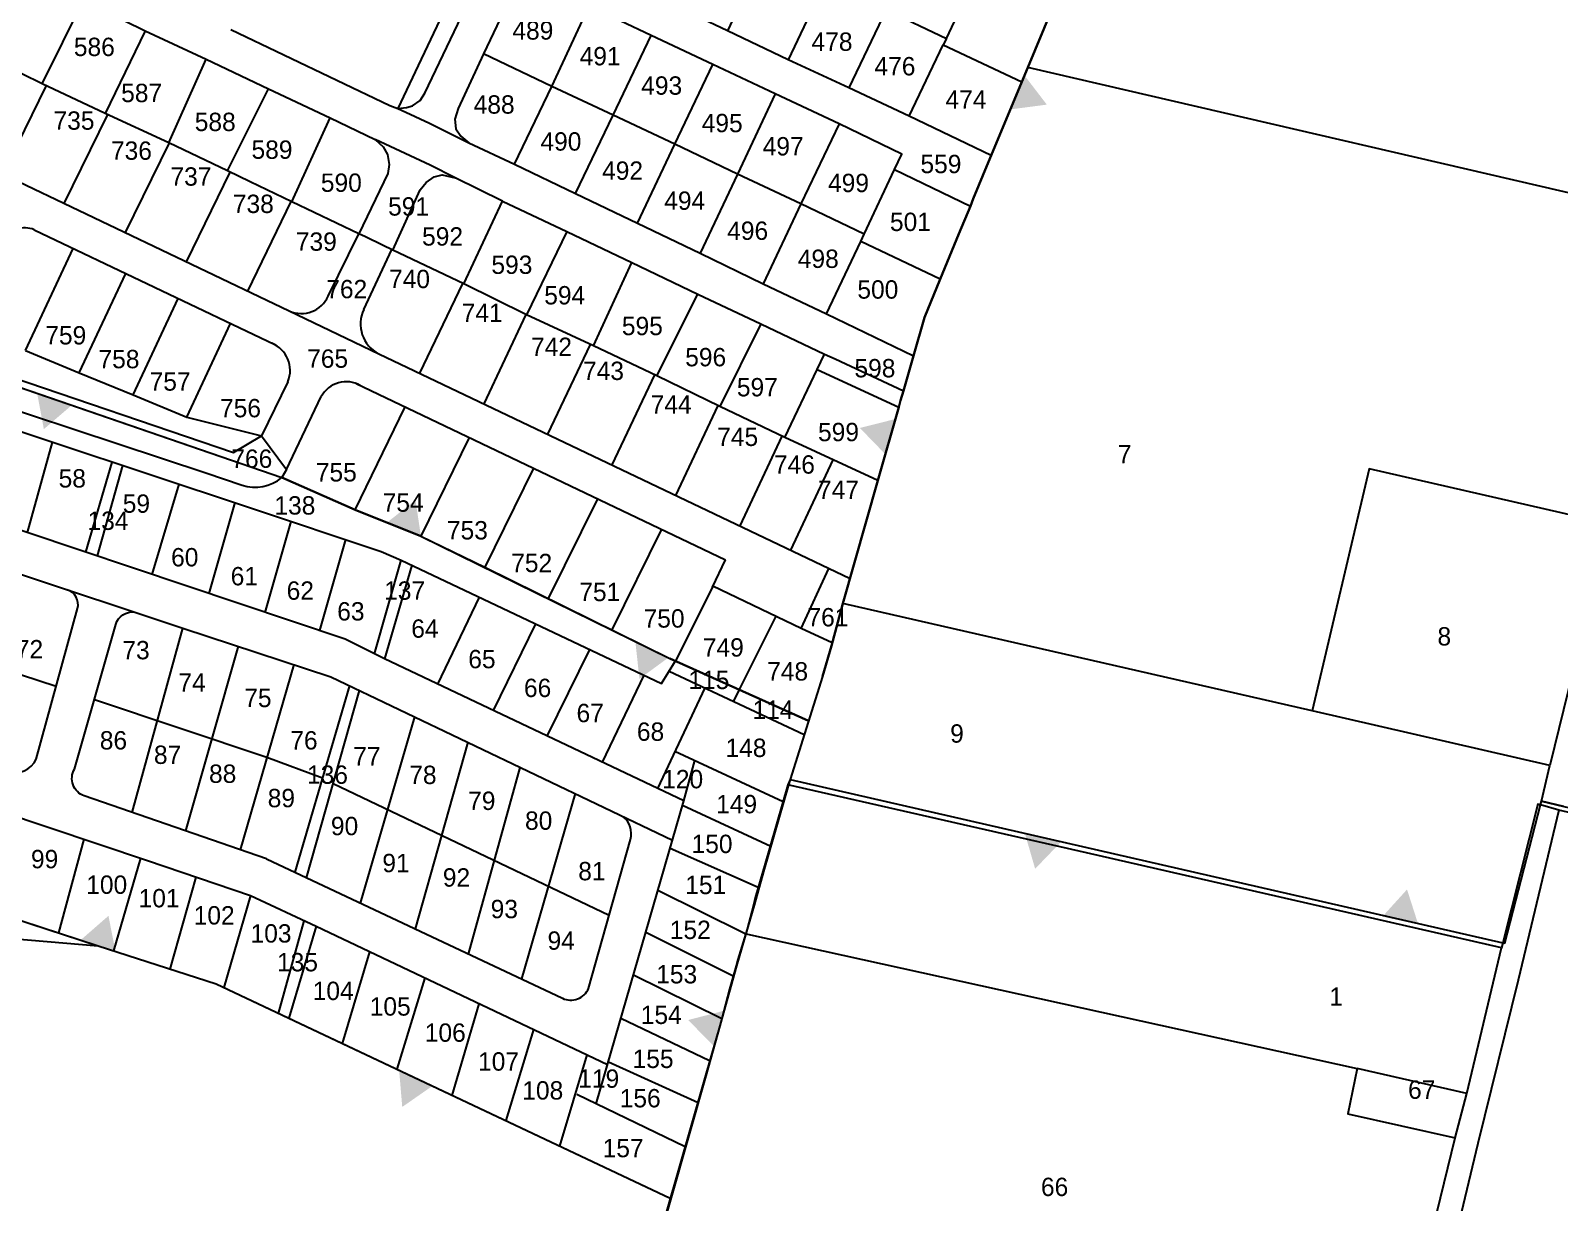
# Model space of a CAD drawing. Extents: x -493 to 187849, y -1657 to 664362.
# Drawn here: x 184623.2 to 185039.6, y 660977.2 to 661296.4 of the extents above; entities that cross this region are included whole.
import ezdxf

# ---------------------------------------------------------------- set-up
doc = ezdxf.new("R2010")
doc.units = 0
doc.header["$MEASUREMENT"] = 0
doc.layers.get('0').update_dxf_attribs({"linetype": 'CONTINUOUS'})
for name, color, linetype in [('0DXF_GUSH', 3, 'CONTINUOUS'), ('0G_GV_LIN', 10, 'CONTINUOUS'), ('1DXF_GUSH', 3, 'CONTINUOUS'), ('BDIKA', 3, 'CONTINUOUS'), ('BOUNDARY', 1, 'CONTINUOUS'), ('GUSHIM', 10, 'CONTINUOUS'), ('HELKA', 3, 'CONTINUOUS')]:
    doc.layers.add(name, color=color, linetype=linetype)
doc.styles.get("Standard").update_dxf_attribs({"font": 'dimheb.shx'})

# ---------------------------------------------------------------- blocks, each defined once
blk = doc.blocks.new('TVC_FENCE')
blk.add_solid([(-0.5, 0), (0.5, 0), (0, 0.866)])

msp = doc.modelspace()

# ---------------------------------------------------------------- linework, layer by layer
at = {"layer": '0DXF_GUSH'}
for points in [[(184723.22, 661275.26), (184725.6, 661275.48), (184727.26, 661275.9), (184729.38, 661277.43), (184730.63, 661279.4), (184756.45, 661333.64), (184769.92, 661362.38)], [(184823.08, 661317.86), (184813, 661296.37)], [(184839.76, 661309.96), (184829.53, 661288.51)], [(184872.65, 661294.24), (184880.79, 661311.57)], [(184626.41, 661281.95), (184637.7, 661304.62)], [(184637.7, 661304.62), (184654.43, 661296.4)], [(184738.03, 661306.52), (184728.8, 661286.96), (184723.22, 661275.26)], [(184753.84, 661305.49), (184746.63, 661290.11)], [(184765.15, 661281.25), (184775.38, 661303.11)], [(184792.22, 661295.12), (184775.38, 661303.11)], [(184813, 661296.37), (184796.16, 661304.34)], [(184856.2, 661302.06), (184846.05, 661280.89)], [(184856.2, 661302.06), (184872.65, 661294.24)], [(184901.25, 661301.88), (184894.81, 661286.39)], [(184654.43, 661296.4), (184643.53, 661273.86)], [(184654.43, 661296.4), (184671.06, 661288.67)], [(184677.8, 661296.7), (184721.06, 661276.06), (184723.22, 661275.26)], [(184829.53, 661288.51), (184813, 661296.37)], [(184781.91, 661273.43), (184792.22, 661295.12)], [(184809.06, 661287.19), (184792.22, 661295.12)], [(184862.49, 661273.15), (184871.79, 661292.56)], [(184872.65, 661294.24), (184871.79, 661292.56)], [(184871.79, 661292.56), (184893.22, 661282.46)], [(184660.91, 661265.89), (184671.06, 661288.67)], [(184671.06, 661288.67), (184688.05, 661280.61)], [(184746.63, 661290.11), (184739.65, 661275.26), (184738.81, 661272.27), (184739.08, 661269.65), (184740.45, 661267.72), (184742.62, 661265.84)], [(184765.15, 661281.25), (184746.63, 661290.11)], [(184846.05, 661280.89), (184829.53, 661288.51)], [(184626.41, 661281.95), (184620.9, 661284.66)], [(184798.67, 661265.46), (184809.06, 661287.19)], [(184825.98, 661279.22), (184809.06, 661287.19)], [(184894.81, 661286.39), (184893.22, 661282.46)], [(185073.42, 661245.02), (184894.81, 661286.39)], [(184643.53, 661273.86), (184626.41, 661281.95)], [(184676.89, 661258.26), (184688.05, 661280.61)], [(184688.05, 661280.61), (184704.83, 661272.65)], [(184754.99, 661260.08), (184765.15, 661281.25)], [(184781.91, 661273.43), (184765.15, 661281.25)], [(184862.49, 661273.15), (184846.05, 661280.89)], [(184893.22, 661282.46), (184884.82, 661262.43)], [(184723.22, 661275.26), (184725.4, 661274.24), (184731.84, 661271.23), (184738.61, 661267.85), (184742.62, 661265.84)], [(184825.98, 661279.22), (184815.75, 661257.37)], [(184843.46, 661271.01), (184825.98, 661279.22)], [(184660.91, 661265.89), (184643.53, 661273.86)], [(184694.39, 661249.81), (184704.83, 661272.65)], [(184704.83, 661272.65), (184717.04, 661266.8)], [(184771.67, 661252.03), (184781.91, 661273.43)], [(184798.67, 661265.46), (184781.91, 661273.43)], [(184884.82, 661262.43), (184862.49, 661273.15)], [(184843.46, 661271.01), (184832.99, 661249.28)], [(184858.53, 661258.57), (184860.54, 661262.8), (184843.46, 661271.01)], [(184676.89, 661258.26), (184660.91, 661265.89)], [(184717.04, 661266.8), (184719.29, 661264.76), (184720.42, 661262.67), (184720.93, 661259.94), (184720.56, 661257.55), (184712.65, 661241.05)], [(184738.88, 661256.36), (184732.05, 661259.76), (184721.2, 661264.84), (184717.04, 661266.8)], [(184742.62, 661265.84), (184754.99, 661260.08)], [(184788.51, 661243.97), (184798.67, 661265.46)], [(184815.75, 661257.37), (184798.67, 661265.46)], [(184754.99, 661260.08), (184771.67, 661252.03)], [(184884.82, 661262.43), (184884.07, 661260.66), (184879.96, 661250.57), (184879.17, 661248.6)], [(184694.39, 661249.81), (184683, 661255.26), (184676.89, 661258.26)], [(184721.94, 661236.64), (184729.34, 661253.05), (184730.99, 661255.06), (184733.12, 661256.59), (184735.33, 661257.18), (184738.88, 661256.36)], [(184751.77, 661249.99), (184738.88, 661256.36)], [(184815.75, 661257.37), (184805.6, 661235.77)], [(184832.99, 661249.28), (184815.75, 661257.37)], [(184850.23, 661241), (184858.53, 661258.57)], [(184858.53, 661258.57), (184879.17, 661248.6)], [(184771.67, 661252.03), (184788.51, 661243.97)], [(184712.65, 661241.05), (184694.39, 661249.81)], [(184741.26, 661227.42), (184751.77, 661249.99)], [(184751.77, 661249.99), (184769.25, 661241.75)], [(184832.99, 661249.28), (184822.76, 661227.48)], [(184850.23, 661241), (184832.99, 661249.28)], [(184879.17, 661248.6), (184876.03, 661241.07), (184870.96, 661228.72)], [(184788.51, 661243.97), (184805.6, 661235.77)], [(184721.94, 661236.64), (184719.1, 661238.01), (184714.44, 661240.22), (184712.65, 661241.05)], [(184769.25, 661241.75), (184758.27, 661219.04)], [(184769.25, 661241.75), (184786.97, 661233.31)], [(184840, 661219.27), (184849.3, 661239)], [(184849.3, 661239), (184850.23, 661241)], [(184870.96, 661228.72), (184849.3, 661239)], [(184741.26, 661227.42), (184721.94, 661236.64)], [(184805.6, 661235.77), (184822.76, 661227.48)], [(184776.52, 661210.56), (184786.97, 661233.31)], [(184786.97, 661233.31), (184804.93, 661224.68)], [(184758.27, 661219.04), (184741.26, 661227.42)], [(184822.76, 661227.48), (184840, 661219.27)], [(184870.96, 661228.72), (184866.7, 661218.29), (184863.68, 661207.83)], [(184793.78, 661202.38), (184804.93, 661224.68)], [(184804.93, 661224.68), (184822.09, 661216.55)], [(184776.52, 661210.56), (184758.27, 661219.04)], [(184840, 661219.27), (184863.68, 661207.83)], [(184822.09, 661216.55), (184810.96, 661194.07)], [(184822.09, 661216.55), (184839.49, 661208.31)], [(184793.78, 661202.38), (184776.52, 661210.56)], [(184837.47, 661204.15), (184839.49, 661208.31)], [(184839.49, 661208.31), (184842.32, 661206.99), (184860.94, 661198.29)], [(184863.68, 661207.83), (184860.94, 661198.29)], [(184810.96, 661194.07), (184793.78, 661202.38)], [(184828.67, 661185.57), (184837.47, 661204.15)], [(184837.47, 661204.15), (184859.7, 661193.9)], [(184860.94, 661198.29), (184860.19, 661195.67), (184859.7, 661193.9)], [(184828.67, 661185.57), (184810.96, 661194.07)], [(184859.7, 661193.9), (184853.99, 661173.88)], [(184853.99, 661173.88), (184828.67, 661185.57)], [(185053.15, 661162.1), (184987.82, 661177.04), (184972.22, 661111.17)], [(184853.99, 661173.88), (184844.48, 661140.42)], [(185053.15, 661162.1), (185036.97, 661096.23)], [(184844.48, 661140.42), (184841.33, 661128.85)], [(184972.22, 661111.17), (184844.48, 661140.42)], [(184841.33, 661128.85), (184838.88, 661120.54)], [(184838.88, 661120.54), (184830.1, 661092.44)], [(185036.97, 661096.23), (184972.22, 661111.17)], [(185034.73, 661086.56), (185036.97, 661096.23)], [(184830.1, 661092.44), (184829.5, 661091)], [(184830.1, 661092.44), (185024.16, 661047.99)], [(184829.5, 661091), (184823.1, 661068.87), (184822.67, 661067.41)], [(184829.5, 661091), (184823.1, 661068.87), (184822.67, 661067.41)], [(185023.81, 661046.63), (184910.8, 661072.5), (184829.5, 661091)], [(185039.44, 661084.06), (185028.33, 661037.81), (185017.38, 660993.25), (185008.81, 660957.63)], [(185034.47, 661085.53), (185033.7, 661085.75), (185024.16, 661047.99)], [(185024.16, 661047.99), (185024.76, 661047.86), (185034.47, 661085.53)], [(185034.47, 661085.53), (185034.73, 661086.56)], [(185039.44, 661084.06), (185034.47, 661085.53)], [(185040.76, 661085.11), (185034.73, 661086.56)], [(185164.64, 661055.25), (185039.44, 661084.06)], [(184822.67, 661067.41), (184820.63, 661060.18), (184820.08, 661058.21)], [(184822.67, 661067.41), (184820.63, 661060.18), (184820.08, 661058.21)], [(184820.08, 661058.21), (184818.38, 661051.69)], [(184820.08, 661058.21), (184818.38, 661051.69)], [(184818.38, 661051.69), (184815.98, 661043.41), (184815.38, 661041.66)], [(184818.38, 661051.69), (184815.98, 661043.41), (184815.38, 661041.66)], [(184817.63, 661050.48), (184984.53, 661013.75)], [(185014.33, 661006.94), (185023.81, 661046.63)], [(185024.16, 661047.99), (185023.81, 661046.63)], [(184815.38, 661041.66), (184813.64, 661035.3), (184811.47, 661027.31)], [(184815.38, 661041.66), (184813.64, 661035.3), (184811.47, 661027.31)], [(184811.47, 661027.31), (184810.93, 661025.38)], [(184810.93, 661025.38), (184807.03, 661011.77), (184792.86, 660962.38), (184751.27, 660817.35)], [(184810.93, 661025.38), (184807.03, 661011.77), (184792.86, 660962.38)], [(184984.53, 661013.75), (184981.95, 661001.38), (185011.17, 660994.81)], [(185014.33, 661006.94), (184984.53, 661013.75)], [(185011.17, 660994.81), (185014.33, 661006.94)], [(184992.08, 660916.44), (185011.17, 660994.81)]]:
    msp.add_lwpolyline(points, dxfattribs=at)
at = {"layer": '0G_GV_LIN'}
for points in [[(184838.88, 661120.54), (184841.33, 661128.85), (184844.48, 661140.42), (184853.99, 661173.88), (184859.7, 661193.9), (184860.19, 661195.67), (184860.94, 661198.29), (184863.68, 661207.83), (184866.7, 661218.29), (184870.96, 661228.72), (184876.03, 661241.07), (184879.17, 661248.6), (184879.96, 661250.57), (184884.07, 661260.66), (184884.82, 661262.43), (184893.22, 661282.46), (184894.81, 661286.39), (184901.25, 661301.88)], [(184590.11, 661209.64), (184691.66, 661174.7), (184711.67, 661165.93), (184729.54, 661158.7), (184797.37, 661125.42), (184835.08, 661108.39)], [(184838.88, 661120.54), (184830.1, 661092.44)], [(184830.1, 661092.44), (184829.67, 661090.96)], [(184830.1, 661092.44), (185024.16, 661047.99)], [(184829.67, 661090.96), (184829.5, 661091), (184823.09, 661068.88), (184822.67, 661067.41), (184820.59, 661060.19), (184820.08, 661058.21), (184818.38, 661051.69), (184815.88, 661043.44), (184815.38, 661041.66), (184813.59, 661035.31), (184811.47, 661027.31)], [(184829.67, 661090.96), (184822.84, 661067.39), (184820.27, 661058.18), (184818.38, 661051.69), (184815.48, 661041.65), (184811.47, 661027.31)], [(185024.16, 661047.99), (185024.76, 661047.86), (185034.47, 661085.53)], [(185034.47, 661085.53), (185034.73, 661086.56), (185040.76, 661085.11), (185285.16, 661028.49), (185382.31, 661006.12), (185387.91, 661004.62), (185396.68, 661041.39), (185396.8, 661041.37)], [(184811.47, 661027.31), (184810.93, 661025.38)], [(184810.93, 661025.38), (184751.27, 660817.35), (184754.33, 660816.94)], [(184810.93, 661025.38), (184807.11, 661011.75), (184793.09, 660962.31), (184764.31, 660861.25), (184752.09, 660818.25), (184754.13, 660817.44), (184754.33, 660816.94)]]:
    msp.add_lwpolyline(points, dxfattribs=at)
at = {"layer": 'BDIKA', "linetype": 'CONTINUOUS'}
for p, q in [((184627.49, 661281.44), (184615.68, 661257.34)), ((184644.22, 661273.55), (184632.34, 661249.38)), ((184660.97, 661265.86), (184649.04, 661241.41)), ((184605.13, 661262.38), (184693.7, 661220.08)), ((184665.73, 661233.44), (184677.6, 661257.91)), ((184682.45, 661225.45), (184694.25, 661249.88)), ((184624.19, 661242.2), (184689.73, 661210.89)), ((184704.32, 661224.13), (184712.65, 661241.05)), ((184621.9, 661209.28), (184634.86, 661237.1)), ((184714, 661220.49), (184721.64, 661236.78)), ((184636.5, 661203.24), (184649.14, 661230.28)), ((184729.22, 661203.12), (184740.96, 661227.57)), ((184651.16, 661197.18), (184663.41, 661223.47)), ((184693.7, 661220.08), (184718.1, 661208.43)), ((184758.15, 661219.1), (184746.64, 661194.8)), ((184665.77, 661191.13), (184677.67, 661216.65)), ((184590.11, 661209.64), (184691.66, 661174.7)), ((184590.64, 661211.36), (184678.52, 661181.54)), ((184621.9, 661209.28), (184636.5, 661203.24)), ((184775.65, 661210.97), (184764.06, 661186.48)), ((184718.1, 661208.43), (184846.4, 661147.16)), ((184636.5, 661203.24), (184651.16, 661197.18)), ((184693.33, 661200.8), (184686.09, 661186.07)), ((184793.14, 661202.68), (184781.5, 661178.15)), ((184651.16, 661197.18), (184665.77, 661191.13)), ((184692.91, 661176.9), (184702.4, 661196.74)), ((184711.92, 661200.3), (184812.51, 661152.26)), ((184711.67, 661165.93), (184725.28, 661193.92)), ((184810.41, 661194.33), (184798.91, 661169.84)), ((184665.77, 661191.13), (184686.09, 661186.07)), ((184678.52, 661181.54), (184686.09, 661186.07)), ((184686.09, 661186.07), (184692.91, 661176.9)), ((184742.72, 661185.59), (184729.54, 661158.7)), ((184827.83, 661185.97), (184816.35, 661161.51)), ((184841.72, 661179.55), (184830.15, 661154.92)), ((184692.91, 661176.9), (184691.66, 661174.7)), ((184760.19, 661177.25), (184746.91, 661150.27)), ((184711.67, 661165.93), (184691.66, 661174.7)), ((184777.63, 661168.92), (184764.22, 661141.74)), ((184729.54, 661158.7), (184711.67, 661165.93)), ((184729.54, 661158.7), (184746.91, 661150.27)), ((184795.04, 661160.6), (184781.53, 661133.21)), ((184808.94, 661144.79), (184812.51, 661152.26)), ((184746.91, 661150.27), (184797.37, 661125.42)), ((184833.14, 661133.54), (184840.6, 661149.93)), ((184808.94, 661144.79), (184798.88, 661124.73)), ((184833.14, 661133.54), (184809.07, 661145.06)), ((184826.15, 661136.79), (184816.2, 661116.92)), ((184841.54, 661129.63), (184833.14, 661133.54)), ((184835.08, 661108.39), (184797.37, 661125.42)), ((184589.73, 661064.09), (184641.65, 661047.11)), ((184589.73, 661064.09), (184641.65, 661047.11)), ((184585.13, 661051.93), (184641.65, 661047.11)), ((184641.65, 661047.11), (184673.78, 661036.75)), ((184641.65, 661047.11), (184673.78, 661036.75)), ((184673.78, 661036.75), (184797.44, 660978.35)), ((184673.78, 661036.75), (184797.44, 660978.35))]:
    msp.add_line(p, q, dxfattribs=at)
for centre, radius, start, end in [((184621.78, 661236.68), 6.02, 66.4068, 156.5617), ((184696.98, 661227.42), 8.04, 245.9307, 335.8366), ((184722.1, 661216.51), 9.02, 153.8621, 243.6632), ((184685.86, 661203.83), 8.06, 337.9307, 67.6942), ((184709.18, 661193.12), 7.68, 59.8011, 151.8773)]:
    msp.add_arc(centre, radius, start, end, dxfattribs=at)
at = {"layer": 'GUSHIM', "linetype": 'CONTINUOUS'}
msp.add_lwpolyline([(184186.19, 661401.82), (184182.03, 661257.93), (184177.98, 661124.02), (184264.01, 661118.16), (184360.42, 661113.32), (184438.08, 661108.44), (184488.86, 661096.92), (184585.28, 661065.71), (184589.73, 661064.09), (184641.65, 661047.11), (184673.78, 661036.75), (184708.17, 661020.51), (184797.44, 660978.35)], dxfattribs=at)
at = {"layer": 'HELKA', "linetype": 'CONTINUOUS'}
for points in [[(184777.3, 661004.06), (184801.12, 661086.63), (184719.65, 661125.29), (184708.89, 661130.66), (184622.34, 661159.7), (184574.16, 661175.41), (184539.52, 661186.01, -0.419763), (184535.58, 661193.6), (184538.79, 661205.27, -0.419521), (184545.21, 661208.85), (184581.05, 661200.38), (184602.95, 661193.01), (184682.32, 661166.73), (184718.71, 661154.53), (184724.14, 661152.22), (184795.05, 661118.55), (184798.88, 661124.73)], [(184549.4, 661207.86), (184587.47, 661203.61), (184671.01, 661175.93), (184680.83, 661172.65, 0.260643), (184691.66, 661174.7, 1.281868)], [(184589.34, 661158.67), (184576.48, 661111.72, 0.373622), (184578.62, 661107.26), (184616.95, 661094.61, 0.38), (184624.79, 661098), (184636.02, 661138.98, 0.407483), (184633.16, 661144.13, -6.836099)], [(184687.49, 661070.8), (184637.88, 661087.96, -0.4749), (184635.21, 661095.27), (184646.44, 661134.65, -0.369512), (184651.55, 661138.04, 0.061491)], [(184564.83, 661072.33), (184571.44, 661094.8, -0.322646), (184574.65, 661097.3), (184655.05, 661070.39), (184683.16, 661060.83), (184700.99, 661052.46), (184780.39, 661014.77)], [(184687.49, 661070.8), (184768.07, 661032.84, 0.422103), (184775.2, 661035.51), (184786.61, 661076.14, 0.302514), (184784.61, 661082.31, -2.874764)]]:
    msp.add_lwpolyline(points, format="xyb", dxfattribs=at)
for points in [[(184629.12, 661184.35), (184622.34, 661159.7)], [(184513.56, 661182.97), (184571.26, 661164.67), (184664.73, 661133.66), (184705.05, 661120.43), (184798.02, 661075.88)], [(184638.31, 661154.34), (184645.5, 661178.92)], [(184648.29, 661178), (184641.37, 661153.32)], [(184656.37, 661148.28), (184663.75, 661172.88)], [(184678.85, 661167.88), (184671.75, 661143.12)], [(184687.17, 661137.95), (184694.17, 661162.76)], [(184708.99, 661157.79), (184701.95, 661132.99)], [(184716.94, 661126.64), (184724.14, 661152.22)], [(184727.08, 661150.83), (184719.65, 661125.29)], [(184734.18, 661118.39), (184745.5, 661142.08)], [(184760.76, 661134.83), (184749.2, 661111.27)], [(184630.21, 661117.79), (184582.41, 661133.36)], [(184650.88, 661083.47), (184664.73, 661133.66)], [(184679.76, 661128.73), (184665.42, 661078.43)], [(184763.96, 661104.26), (184775.52, 661127.82)], [(184680.44, 661073.24), (184695.03, 661123.72)], [(184797.18, 661121.98), (184833.93, 661104.71)], [(184710.06, 661118.04), (184695.21, 661067.16)], [(184779.01, 661097.12), (184790.38, 661120.83)], [(184806.85, 661117.44), (184793.97, 661090.02)], [(184640.61, 661114.22), (184687.62, 661098.48), (184702.73, 661092.92)], [(184698.39, 661065.66), (184712.86, 661116.7)], [(184816.2, 661116.92), (184814.67, 661113.76)], [(184713.12, 661058.73), (184727.89, 661109.49)], [(184742.33, 661102.57), (184727.98, 661051.73)], [(184798.71, 661100.12), (184828.17, 661086.41)], [(184801.12, 661086.63), (184804.16, 661097.58)], [(184742.47, 661044.9), (184756.58, 661095.74)], [(184705.66, 661091.32), (184780.81, 661055.47)], [(184771.53, 661088.58), (184756.9, 661038.1)], [(184800.79, 661085.47), (184824.83, 661074.24)], [(184637.73, 661076.19), (184630.82, 661050.65)], [(184797.41, 661073.75), (184821.42, 661063.07)], [(184653.14, 661071.03), (184645.8, 661045.77)], [(184661.29, 661040.78), (184668.36, 661065.87)], [(184683.16, 661060.83), (184675.91, 661035.74)], [(184817.63, 661050.48), (184794.07, 661062.2)], [(184690.77, 661028.73), (184697.78, 661053.97)], [(184700.99, 661052.46), (184693.56, 661027.41)], [(184814.6, 661038.9), (184790.77, 661050.75)], [(184708.17, 661020.51), (184715.6, 661045.52)], [(184730.62, 661038.39), (184722.97, 661013.52)], [(184787.46, 661039.27), (184811.47, 661027.31)], [(184738.07, 661006.39), (184745.45, 661031.35)], [(184808.17, 661015.77), (184784.02, 661027.35)], [(184760.21, 661024.34), (184752.64, 660999.51)], [(184774.73, 661017.45), (184767.31, 660992.58)], [(184780.61, 661015.55), (184805.05, 661004.49)], [(184801.47, 660992.39), (184771.97, 661006.64)]]:
    msp.add_lwpolyline(points, dxfattribs=at)

# ---------------------------------------------------------------- block references
at = {"layer": 'BOUNDARY', "color": 1, "linetype": 'CONTINUOUS', "xscale": 10, "yscale": 10, "zscale": 10}
for p, rotation in [((184892, 661279.59), 247.4650270292335), ((184625.94, 661192.8), 280.5593749595878), ((184857.41, 661185.83), 74.15574576201229), ((184724.89, 661160.53), 338.5201724063618), ((184792.54, 661127.78), 156.26474787955), ((184898.89, 661076.52), 166.1208957563162), ((184996.26, 661054.02), 347.7995312726147), ((184810.67, 661024.61), 74.53092099159325)]:
    msp.add_blockref('TVC_FENCE', p, dxfattribs=dict(at, rotation=rotation))
at = {"layer": 'BOUNDARY', "linetype": 'CONTINUOUS', "xscale": 10, "yscale": 10, "zscale": 10}
for p, rotation in [((184641.65, 661047.11), 341.1066283593092), ((184728.14, 661011.08), 154.8444253227814)]:
    msp.add_blockref('TVC_FENCE', p, dxfattribs=dict(at, rotation=rotation))

# ---------------------------------------------------------------- texts
at = {"layer": '1DXF_GUSH'}
for s, p in [('489', (184754.45, 661293.98)), ('586', (184635.03, 661289.5)), ('491', (184772.77, 661286.97)), ('478', (184835.92, 661290.92)), ('476', (184853.06, 661284.24)), ('493', (184789.53, 661278.97)), ('587', (184647.91, 661276.95)), ('474', (184872.41, 661275.18)), ('488', (184743.91, 661273.81)), ('735', (184629.49, 661269.43)), ('588', (184667.95, 661269.07)), ('495', (184806.01, 661268.76)), ('490', (184762.09, 661263.74)), ('497', (184822.61, 661262.43)), ('736', (184645.13, 661261.24)), ('589', (184683.41, 661261.51)), ('737', (184661.34, 661254.19)), ('492', (184778.88, 661255.8)), ('559', (184865.58, 661257.6)), ('590', (184702.29, 661252.51)), ('499', (184840.41, 661252.44)), ('738', (184678.32, 661246.75)), ('591', (184720.61, 661246.04)), ('494', (184795.81, 661247.62)), ('501', (184857.27, 661241.84)), ('592', (184729.86, 661237.87)), ('496', (184812.95, 661239.43)), ('739', (184695.48, 661236.46)), ('593', (184748.74, 661230.16)), ('498', (184832.17, 661231.79)), ('740', (184720.86, 661226.28)), ('762', (184703.76, 661223.53)), ('594', (184763.13, 661221.85)), ('500', (184848.4, 661223.42)), ('741', (184740.64, 661217.07)), ('595', (184784.27, 661213.47)), ('759', (184627.25, 661210.94)), ('742', (184759.52, 661207.81)), ('758', (184641.74, 661204.46)), ('765', (184698.56, 661204.59)), ('596', (184801.52, 661204.99)), ('743', (184773.68, 661201.26)), ('598', (184847.6, 661201.98)), ('757', (184655.66, 661198.36)), ('597', (184815.59, 661196.8)), ('756', (184674.83, 661191.1)), ('744', (184792.11, 661192.11)), ('745', (184810.23, 661183.29)), ('599', (184837.68, 661184.59)), ('766', (184677.91, 661177.33)), ('746', (184825.68, 661175.75)), ('7', (184919.34, 661178.56)), ('58', (184630.88, 661171.97)), ('755', (184700.92, 661173.61)), ('747', (184837.69, 661168.88)), ('59', (184648.34, 661165.09)), ('138', (184689.64, 661164.6)), ('754', (184719.12, 661165.37)), ('134', (184638.75, 661160.42)), ('753', (184736.62, 661157.83)), ('60', (184661.51, 661150.49)), ('61', (184677.74, 661145.33)), ('752', (184754.13, 661148.91)), ('62', (184692.98, 661141.4)), ('137', (184719.53, 661141.4)), ('751', (184772.67, 661141.02)), ('63', (184706.75, 661135.75)), ('750', (184790.18, 661133.81)), ('761', (184834.81, 661134.15)), ('64', (184726.91, 661131.05)), ('8', (185006.38, 661128.94)), ('72', (184619.23, 661125.43)), ('73', (184648.24, 661125.18)), ('749', (184806.32, 661125.92)), ('65', (184742.44, 661122.74)), ('74', (184663.48, 661116.34)), ('115', (184802.38, 661117.07)), ('748', (184823.83, 661119.4)), ('75', (184681.43, 661112.16)), ('66', (184757.6, 661114.89)), ('67', (184771.92, 661108.05)), ('114', (184819.84, 661108.96)), ('86', (184642.09, 661100.61)), ('76', (184693.97, 661100.61)), ('68', (184788.36, 661102.98)), ('9', (184873.67, 661102.47)), ('87', (184656.84, 661096.68)), ('77', (184711.1, 661096.25)), ('148', (184812.49, 661098.57)), ('88', (184671.84, 661091.52)), ('136', (184698.52, 661091.26)), ('78', (184726.37, 661091.2)), ('120', (184795.25, 661090.04)), ('89', (184687.82, 661084.88)), ('79', (184742.4, 661084.14)), ('149', (184809.94, 661083.23)), ('80', (184757.89, 661078.74)), ('90', (184705.03, 661077.26)), ('150', (184803.25, 661072.4)), ('99', (184623.35, 661068.26)), ('91', (184719.04, 661067.19)), ('92', (184735.51, 661063.26)), ('81', (184772.39, 661064.98)), ('100', (184638.4, 661061.29)), ('151', (184801.53, 661061.22)), ('101', (184652.66, 661057.61)), ('93', (184748.54, 661054.66)), ('102', (184667.66, 661052.94)), ('103', (184683.15, 661048.02)), ('94', (184764.03, 661046.06)), ('152', (184797.32, 661048.99)), ('135', (184690.35, 661040.18)), ('153', (184793.62, 661036.89)), ('104', (184700.07, 661032.36)), ('1', (184976.92, 661030.8)), ('105', (184715.6, 661028.12)), ('154', (184789.42, 661025.84)), ('106', (184730.6, 661020.99)), ('107', (184745.1, 661013.13)), ('155', (184787.19, 661013.85)), ('119', (184772.39, 661008.46)), ('108', (184757.15, 661005.26)), ('67', (184998.37, 661005.45)), ('156', (184783.68, 661003.13)), ('157', (184779.03, 660989.54)), ('66', (184898.39, 660978.97))]:
    msp.add_text(s, height=5, dxfattribs=at).set_placement(p)

doc.saveas('drawing.dxf')
